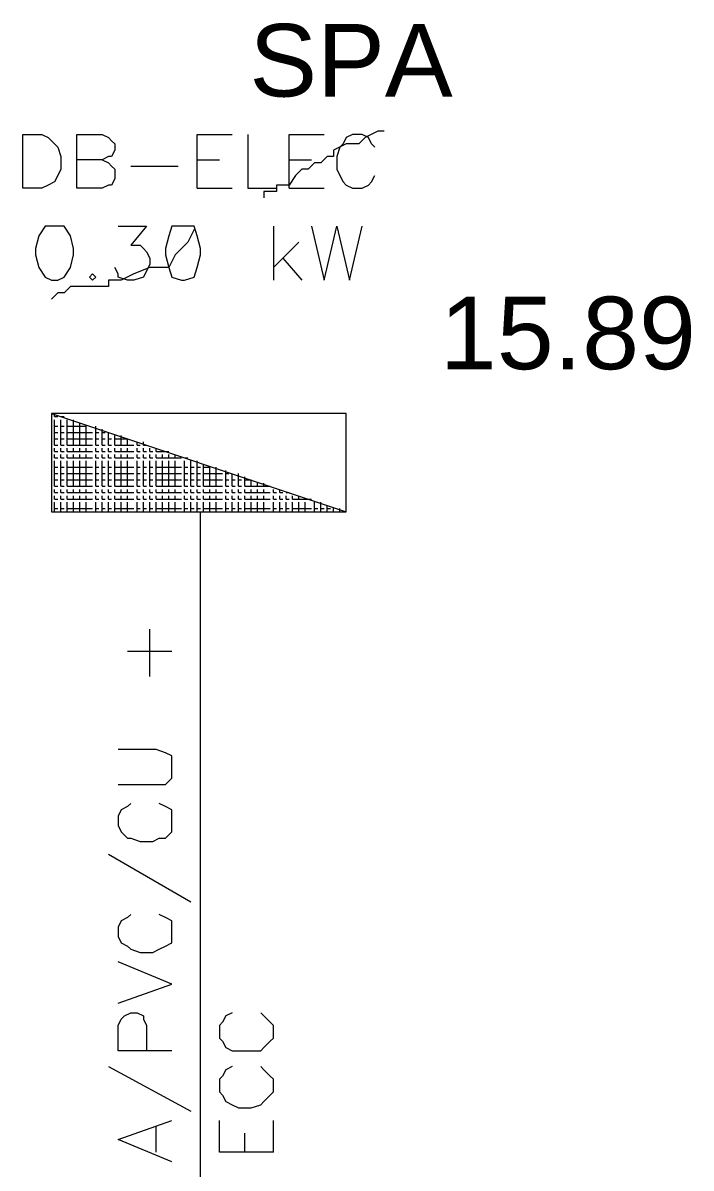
# Model space of a CAD drawing. Header units: inches. Extents: x 0.2 to 10.8, y 0.5 to 8.
# Drawn here: x 2.307 to 2.658, y 4.962 to 5.564 of the extents above; entities that cross this region are included whole.
import ezdxf

# ---------------------------------------------------------------- set-up
doc = ezdxf.new("R2010")
doc.units = ezdxf.units.IN
doc.header["$MEASUREMENT"] = 0
doc.layers.add('PDF_Geometry', color=7, linetype='Continuous')
doc.layers.add('PDF_Text', color=1, linetype='Continuous')
doc.styles.add('PDF Microsoft Sans Serif', font='micross.ttf')

msp = doc.modelspace()

# ---------------------------------------------------------------- linework, layer by layer
at = {"layer": 'PDF_Geometry', "lineweight": 13}
for points in [[(2.30667, 5.47667), (2.30667, 5.505), (2.31667, 5.505), (2.32, 5.50333), (2.32333, 5.5), (2.325, 5.49833), (2.32667, 5.49333), (2.32667, 5.48667), (2.325, 5.48333), (2.32333, 5.48), (2.32, 5.47833), (2.31667, 5.47667), (2.30667, 5.47667)], [(2.34833, 5.49167), (2.35167, 5.49), (2.35333, 5.48833), (2.355, 5.48667), (2.355, 5.48167), (2.35333, 5.47833), (2.35167, 5.47833), (2.34833, 5.47667), (2.335, 5.47667), (2.335, 5.505), (2.34833, 5.505), (2.35167, 5.50333), (2.35333, 5.50167), (2.355, 5.5), (2.355, 5.49667), (2.35333, 5.49333), (2.35167, 5.49333), (2.34833, 5.49167), (2.335, 5.49167)], [(2.39833, 5.47667), (2.39833, 5.505), (2.41667, 5.505)], [(2.425, 5.505), (2.425, 5.47667), (2.44, 5.47667)], [(2.44667, 5.47667), (2.44667, 5.505), (2.465, 5.505)], [(2.49167, 5.49833), (2.49, 5.5), (2.48833, 5.50333), (2.485, 5.505), (2.48, 5.505), (2.47667, 5.50333), (2.475, 5.5), (2.47333, 5.49833), (2.47167, 5.49333), (2.47167, 5.48667), (2.47333, 5.48333), (2.475, 5.48), (2.47667, 5.47833), (2.48, 5.47667), (2.485, 5.47667), (2.48833, 5.47833), (2.49, 5.48), (2.49167, 5.48333)], [(2.39833, 5.49167), (2.41, 5.49167)], [(2.44667, 5.49167), (2.45833, 5.49167)], [(2.36333, 5.48833), (2.38833, 5.48833)], [(2.39833, 5.47667), (2.41667, 5.47667)], [(2.44667, 5.47667), (2.465, 5.47667)], [(2.32167, 5.45667), (2.31833, 5.45667), (2.315, 5.45167), (2.31333, 5.445), (2.31333, 5.44167), (2.315, 5.435), (2.31833, 5.43), (2.32167, 5.42833), (2.325, 5.42833), (2.32833, 5.43), (2.33167, 5.435), (2.33333, 5.44167), (2.33333, 5.445), (2.33167, 5.45167), (2.32833, 5.45667), (2.325, 5.45667), (2.32167, 5.45667)], [(2.35667, 5.45667), (2.37167, 5.45667), (2.36333, 5.44667), (2.36833, 5.44667), (2.37, 5.445), (2.37167, 5.44333), (2.37333, 5.44), (2.37333, 5.43667), (2.37167, 5.43333), (2.37, 5.43), (2.365, 5.42833), (2.36167, 5.42833), (2.35667, 5.43), (2.35667, 5.43167), (2.355, 5.435)], [(2.39, 5.45667), (2.385, 5.45667), (2.38333, 5.45167), (2.38167, 5.445), (2.38167, 5.44167), (2.38333, 5.435), (2.385, 5.43), (2.39, 5.42833), (2.39167, 5.42833), (2.39667, 5.43), (2.39833, 5.435), (2.4, 5.44167), (2.4, 5.445), (2.39833, 5.45167), (2.39667, 5.45667), (2.39167, 5.45667), (2.39, 5.45667)], [(2.43833, 5.45667), (2.43833, 5.42833)], [(2.45833, 5.45667), (2.465, 5.42833), (2.47167, 5.45667), (2.47833, 5.42833), (2.485, 5.45667)], [(2.45167, 5.44833), (2.43833, 5.435)], [(2.44333, 5.44), (2.45333, 5.42833)], [(2.34333, 5.43167), (2.34167, 5.43), (2.34333, 5.42833), (2.345, 5.43), (2.34333, 5.43167)], [(2.32167, 5.35833), (2.47667, 5.30667), (2.47667, 5.35833), (2.32167, 5.35833), (2.32167, 5.30667), (2.47667, 5.30667)], [(2.32333, 5.35667), (2.32333, 5.35833)], [(2.32333, 5.35667), (2.325, 5.35667)], [(2.32333, 5.35167), (2.32333, 5.355)], [(2.32333, 5.34833), (2.32333, 5.35167)], [(2.32333, 5.35167), (2.325, 5.35167)], [(2.32667, 5.35667), (2.32833, 5.35667)], [(2.32667, 5.35667), (2.32833, 5.35667)], [(2.32667, 5.35167), (2.32667, 5.355)], [(2.32667, 5.34833), (2.32667, 5.35167)], [(2.32667, 5.35167), (2.32833, 5.35167)], [(2.33, 5.35167), (2.33, 5.355)], [(2.33, 5.34833), (2.33, 5.35167)], [(2.33, 5.35167), (2.33333, 5.35167)], [(2.33333, 5.35167), (2.33333, 5.355)], [(2.33333, 5.34833), (2.33333, 5.35167)], [(2.33333, 5.35167), (2.33667, 5.35167)], [(2.33667, 5.35167), (2.33667, 5.35333)], [(2.33667, 5.34833), (2.33667, 5.35167)], [(2.33667, 5.35167), (2.34, 5.35167)], [(2.34, 5.34833), (2.34, 5.35167)], [(2.345, 5.34833), (2.345, 5.35167)], [(2.32333, 5.345), (2.32333, 5.34833)], [(2.32333, 5.34833), (2.325, 5.34833)], [(2.32333, 5.34167), (2.32333, 5.345)], [(2.32333, 5.345), (2.325, 5.345)], [(2.32667, 5.345), (2.32667, 5.34833)], [(2.32667, 5.34833), (2.32833, 5.34833)], [(2.32667, 5.34167), (2.32667, 5.345)], [(2.32667, 5.345), (2.32833, 5.345)], [(2.33, 5.345), (2.33, 5.34833)], [(2.33, 5.34833), (2.33333, 5.34833)], [(2.33, 5.34167), (2.33, 5.345)], [(2.33, 5.345), (2.33333, 5.345)], [(2.33333, 5.345), (2.33333, 5.34833)], [(2.33333, 5.34833), (2.33667, 5.34833)], [(2.33333, 5.34167), (2.33333, 5.345)], [(2.33333, 5.345), (2.33667, 5.345)], [(2.33667, 5.345), (2.33667, 5.34833)], [(2.33667, 5.34833), (2.34, 5.34833)], [(2.33667, 5.34167), (2.33667, 5.345)], [(2.33667, 5.345), (2.34, 5.345)], [(2.34, 5.345), (2.34, 5.34833)], [(2.34, 5.34833), (2.34333, 5.34833)], [(2.34, 5.34167), (2.34, 5.345)], [(2.34, 5.345), (2.34333, 5.345)], [(2.345, 5.345), (2.345, 5.34833)], [(2.345, 5.34833), (2.34667, 5.34833)], [(2.345, 5.34167), (2.345, 5.345)], [(2.345, 5.345), (2.34667, 5.345)], [(2.34833, 5.34833), (2.34833, 5.35)], [(2.34833, 5.345), (2.34833, 5.34833)], [(2.34833, 5.34833), (2.35, 5.34833)], [(2.34833, 5.34167), (2.34833, 5.345)], [(2.34833, 5.345), (2.35, 5.345)], [(2.35167, 5.345), (2.35167, 5.34833)], [(2.35167, 5.34167), (2.35167, 5.345)], [(2.35167, 5.345), (2.35333, 5.345)], [(2.355, 5.345), (2.355, 5.34667)], [(2.355, 5.34167), (2.355, 5.345)], [(2.355, 5.345), (2.35833, 5.345)], [(2.35833, 5.345), (2.35833, 5.34667)], [(2.35833, 5.34167), (2.35833, 5.345)], [(2.35833, 5.345), (2.36167, 5.345)], [(2.36167, 5.34167), (2.36167, 5.345)], [(2.32333, 5.34167), (2.325, 5.34167)], [(2.32333, 5.33833), (2.32333, 5.34)], [(2.32667, 5.34167), (2.32833, 5.34167)], [(2.32667, 5.33833), (2.32667, 5.34)], [(2.33, 5.34167), (2.33333, 5.34167)], [(2.33, 5.33833), (2.33, 5.34)], [(2.33333, 5.34167), (2.33667, 5.34167)], [(2.33333, 5.33833), (2.33333, 5.34)], [(2.33667, 5.34167), (2.34, 5.34167)], [(2.33667, 5.33833), (2.33667, 5.34)], [(2.34, 5.34167), (2.34333, 5.34167)], [(2.34, 5.33833), (2.34, 5.34)], [(2.345, 5.34167), (2.34667, 5.34167)], [(2.345, 5.33833), (2.345, 5.34)], [(2.34833, 5.34167), (2.35, 5.34167)], [(2.34833, 5.33833), (2.34833, 5.34)], [(2.35167, 5.34167), (2.35333, 5.34167)], [(2.35167, 5.33833), (2.35167, 5.34)], [(2.355, 5.34167), (2.35833, 5.34167)], [(2.355, 5.33833), (2.355, 5.34)], [(2.35833, 5.34167), (2.36167, 5.34167)], [(2.35833, 5.33833), (2.35833, 5.34)], [(2.36167, 5.34167), (2.365, 5.34167)], [(2.36167, 5.33833), (2.36167, 5.34)], [(2.36667, 5.34167), (2.36667, 5.34333)], [(2.36667, 5.34167), (2.36833, 5.34167)], [(2.36667, 5.33833), (2.36667, 5.34)], [(2.37, 5.34167), (2.37, 5.34333)], [(2.37, 5.34167), (2.37167, 5.34167)], [(2.37, 5.33833), (2.37, 5.34)], [(2.37333, 5.33833), (2.37333, 5.34)], [(2.37667, 5.33833), (2.37667, 5.34)], [(2.32333, 5.33833), (2.325, 5.33833)], [(2.32333, 5.335), (2.32333, 5.33667)], [(2.32333, 5.335), (2.325, 5.335)], [(2.32333, 5.33), (2.32333, 5.33333)], [(2.32667, 5.33833), (2.32833, 5.33833)], [(2.32667, 5.335), (2.32667, 5.33667)], [(2.32667, 5.335), (2.32833, 5.335)], [(2.32667, 5.33), (2.32667, 5.33333)], [(2.33, 5.33833), (2.33333, 5.33833)], [(2.33, 5.335), (2.33, 5.33667)], [(2.33, 5.335), (2.33333, 5.335)], [(2.33, 5.33), (2.33, 5.33333)], [(2.33333, 5.33833), (2.33667, 5.33833)], [(2.33333, 5.335), (2.33333, 5.33667)], [(2.33333, 5.335), (2.33667, 5.335)], [(2.33333, 5.33), (2.33333, 5.33333)], [(2.33667, 5.33833), (2.34, 5.33833)], [(2.33667, 5.335), (2.33667, 5.33667)], [(2.33667, 5.335), (2.34, 5.335)], [(2.33667, 5.33), (2.33667, 5.33333)], [(2.34, 5.33833), (2.34333, 5.33833)], [(2.34, 5.335), (2.34, 5.33667)], [(2.34, 5.335), (2.34333, 5.335)], [(2.34, 5.33), (2.34, 5.33333)], [(2.345, 5.33833), (2.34667, 5.33833)], [(2.345, 5.335), (2.345, 5.33667)], [(2.345, 5.335), (2.34667, 5.335)], [(2.345, 5.33), (2.345, 5.33333)], [(2.34833, 5.33833), (2.35, 5.33833)], [(2.34833, 5.335), (2.34833, 5.33667)], [(2.34833, 5.335), (2.35, 5.335)], [(2.34833, 5.33), (2.34833, 5.33333)], [(2.35167, 5.33833), (2.35333, 5.33833)], [(2.35167, 5.335), (2.35167, 5.33667)], [(2.35167, 5.335), (2.35333, 5.335)], [(2.35167, 5.33), (2.35167, 5.33333)], [(2.355, 5.33833), (2.35833, 5.33833)], [(2.355, 5.335), (2.355, 5.33667)], [(2.355, 5.335), (2.35833, 5.335)], [(2.355, 5.33), (2.355, 5.33333)], [(2.35833, 5.33833), (2.36167, 5.33833)], [(2.35833, 5.335), (2.35833, 5.33667)], [(2.35833, 5.335), (2.36167, 5.335)], [(2.35833, 5.33), (2.35833, 5.33333)], [(2.36167, 5.33833), (2.365, 5.33833)], [(2.36167, 5.335), (2.36167, 5.33667)], [(2.36167, 5.335), (2.365, 5.335)], [(2.36167, 5.33), (2.36167, 5.33333)], [(2.36667, 5.33833), (2.36833, 5.33833)], [(2.36667, 5.335), (2.36667, 5.33667)], [(2.36667, 5.335), (2.36833, 5.335)], [(2.36667, 5.33), (2.36667, 5.33333)], [(2.37, 5.33833), (2.37167, 5.33833)], [(2.37, 5.335), (2.37, 5.33667)], [(2.37, 5.335), (2.37167, 5.335)], [(2.37, 5.33), (2.37, 5.33333)], [(2.37333, 5.33833), (2.375, 5.33833)], [(2.37333, 5.335), (2.37333, 5.33667)], [(2.37333, 5.335), (2.375, 5.335)], [(2.37333, 5.33), (2.37333, 5.33333)], [(2.37667, 5.33833), (2.38, 5.33833)], [(2.37667, 5.335), (2.37667, 5.33667)], [(2.37667, 5.335), (2.38, 5.335)], [(2.37667, 5.33), (2.37667, 5.33333)], [(2.38, 5.33833), (2.38167, 5.33833)], [(2.38, 5.33833), (2.38333, 5.33833)], [(2.38, 5.335), (2.38, 5.33667)], [(2.38, 5.335), (2.38333, 5.335)], [(2.38, 5.33), (2.38, 5.33333)], [(2.38333, 5.335), (2.38333, 5.33667)], [(2.38333, 5.335), (2.38667, 5.335)], [(2.38333, 5.33), (2.38333, 5.33333)], [(2.38667, 5.335), (2.38667, 5.33667)], [(2.38667, 5.335), (2.39, 5.335)], [(2.38667, 5.33), (2.38667, 5.33333)], [(2.39167, 5.335), (2.39333, 5.335)], [(2.39167, 5.335), (2.39333, 5.335)], [(2.39167, 5.33), (2.39167, 5.33333)], [(2.395, 5.33), (2.395, 5.33333)], [(2.39833, 5.33), (2.39833, 5.33333)], [(2.32333, 5.32667), (2.32333, 5.33)], [(2.32333, 5.33), (2.325, 5.33)], [(2.32667, 5.32667), (2.32667, 5.33)], [(2.32667, 5.33), (2.32833, 5.33)], [(2.33, 5.32667), (2.33, 5.33)], [(2.33, 5.33), (2.33333, 5.33)], [(2.33333, 5.32667), (2.33333, 5.33)], [(2.33333, 5.33), (2.33667, 5.33)], [(2.33667, 5.32667), (2.33667, 5.33)], [(2.33667, 5.33), (2.34, 5.33)], [(2.34, 5.32667), (2.34, 5.33)], [(2.34, 5.33), (2.34333, 5.33)], [(2.345, 5.32667), (2.345, 5.33)], [(2.345, 5.33), (2.34667, 5.33)], [(2.34833, 5.32667), (2.34833, 5.33)], [(2.34833, 5.33), (2.35, 5.33)], [(2.35167, 5.32667), (2.35167, 5.33)], [(2.35167, 5.33), (2.35333, 5.33)], [(2.355, 5.32667), (2.355, 5.33)], [(2.355, 5.33), (2.35833, 5.33)], [(2.35833, 5.32667), (2.35833, 5.33)], [(2.35833, 5.33), (2.36167, 5.33)], [(2.36167, 5.32667), (2.36167, 5.33)], [(2.36167, 5.33), (2.365, 5.33)], [(2.36667, 5.32667), (2.36667, 5.33)], [(2.36667, 5.33), (2.36833, 5.33)], [(2.37, 5.32667), (2.37, 5.33)], [(2.37, 5.33), (2.37167, 5.33)], [(2.37333, 5.32667), (2.37333, 5.33)], [(2.37333, 5.33), (2.375, 5.33)], [(2.37667, 5.32667), (2.37667, 5.33)], [(2.37667, 5.33), (2.38, 5.33)], [(2.38, 5.32667), (2.38, 5.33)], [(2.38, 5.33), (2.38333, 5.33)], [(2.38333, 5.32667), (2.38333, 5.33)], [(2.38333, 5.33), (2.38667, 5.33)], [(2.38667, 5.32667), (2.38667, 5.33)], [(2.38667, 5.33), (2.39, 5.33)], [(2.39167, 5.32667), (2.39167, 5.33)], [(2.39167, 5.33), (2.39333, 5.33)], [(2.395, 5.32667), (2.395, 5.33)], [(2.395, 5.33), (2.39667, 5.33)], [(2.39833, 5.32667), (2.39833, 5.33)], [(2.39833, 5.33), (2.4, 5.33)], [(2.40167, 5.33), (2.40167, 5.33167)], [(2.40167, 5.32667), (2.40167, 5.33)], [(2.40167, 5.33), (2.405, 5.33)], [(2.405, 5.32667), (2.405, 5.33)], [(2.40833, 5.32667), (2.40833, 5.33)], [(2.41333, 5.32667), (2.41333, 5.32833)], [(2.32333, 5.32333), (2.32333, 5.32667)], [(2.32333, 5.32667), (2.325, 5.32667)], [(2.32333, 5.32), (2.32333, 5.32333)], [(2.32333, 5.32333), (2.325, 5.32333)], [(2.32667, 5.32333), (2.32667, 5.32667)], [(2.32667, 5.32667), (2.32833, 5.32667)], [(2.32667, 5.32), (2.32667, 5.32333)], [(2.32667, 5.32333), (2.32833, 5.32333)], [(2.33, 5.32333), (2.33, 5.32667)], [(2.33, 5.32667), (2.33333, 5.32667)], [(2.33, 5.32), (2.33, 5.32333)], [(2.33, 5.32333), (2.33333, 5.32333)], [(2.33333, 5.32333), (2.33333, 5.32667)], [(2.33333, 5.32667), (2.33667, 5.32667)], [(2.33333, 5.32), (2.33333, 5.32333)], [(2.33333, 5.32333), (2.33667, 5.32333)], [(2.33667, 5.32333), (2.33667, 5.32667)], [(2.33667, 5.32667), (2.34, 5.32667)], [(2.33667, 5.32), (2.33667, 5.32333)], [(2.33667, 5.32333), (2.34, 5.32333)], [(2.34, 5.32333), (2.34, 5.32667)], [(2.34, 5.32667), (2.34333, 5.32667)], [(2.34, 5.32), (2.34, 5.32333)], [(2.34, 5.32333), (2.34333, 5.32333)], [(2.345, 5.32333), (2.345, 5.32667)], [(2.345, 5.32667), (2.34667, 5.32667)], [(2.345, 5.32), (2.345, 5.32333)], [(2.345, 5.32333), (2.34667, 5.32333)], [(2.34833, 5.32333), (2.34833, 5.32667)], [(2.34833, 5.32667), (2.35, 5.32667)], [(2.34833, 5.32), (2.34833, 5.32333)], [(2.34833, 5.32333), (2.35, 5.32333)], [(2.35167, 5.32333), (2.35167, 5.32667)], [(2.35167, 5.32667), (2.35333, 5.32667)], [(2.35167, 5.32), (2.35167, 5.32333)], [(2.35167, 5.32333), (2.35333, 5.32333)], [(2.355, 5.32333), (2.355, 5.32667)], [(2.355, 5.32667), (2.35833, 5.32667)], [(2.355, 5.32), (2.355, 5.32333)], [(2.355, 5.32333), (2.35833, 5.32333)], [(2.35833, 5.32333), (2.35833, 5.32667)], [(2.35833, 5.32667), (2.36167, 5.32667)], [(2.35833, 5.32), (2.35833, 5.32333)], [(2.35833, 5.32333), (2.36167, 5.32333)], [(2.36167, 5.32333), (2.36167, 5.32667)], [(2.36167, 5.32667), (2.365, 5.32667)], [(2.36167, 5.32), (2.36167, 5.32333)], [(2.36167, 5.32333), (2.365, 5.32333)], [(2.36667, 5.32333), (2.36667, 5.32667)], [(2.36667, 5.32667), (2.36833, 5.32667)], [(2.36667, 5.32), (2.36667, 5.32333)], [(2.36667, 5.32333), (2.36833, 5.32333)], [(2.37, 5.32333), (2.37, 5.32667)], [(2.37, 5.32667), (2.37167, 5.32667)], [(2.37, 5.32), (2.37, 5.32333)], [(2.37, 5.32333), (2.37167, 5.32333)], [(2.37333, 5.32333), (2.37333, 5.32667)], [(2.37333, 5.32667), (2.375, 5.32667)], [(2.37333, 5.32), (2.37333, 5.32333)], [(2.37333, 5.32333), (2.375, 5.32333)], [(2.37667, 5.32333), (2.37667, 5.32667)], [(2.37667, 5.32667), (2.38, 5.32667)], [(2.37667, 5.32), (2.37667, 5.32333)], [(2.37667, 5.32333), (2.38, 5.32333)], [(2.38, 5.32333), (2.38, 5.32667)], [(2.38, 5.32667), (2.38333, 5.32667)], [(2.38, 5.32), (2.38, 5.32333)], [(2.38, 5.32333), (2.38333, 5.32333)], [(2.38333, 5.32333), (2.38333, 5.32667)], [(2.38333, 5.32667), (2.38667, 5.32667)], [(2.38333, 5.32), (2.38333, 5.32333)], [(2.38333, 5.32333), (2.38667, 5.32333)], [(2.38667, 5.32333), (2.38667, 5.32667)], [(2.38667, 5.32667), (2.39, 5.32667)], [(2.38667, 5.32), (2.38667, 5.32333)], [(2.38667, 5.32333), (2.39, 5.32333)], [(2.39167, 5.32333), (2.39167, 5.32667)], [(2.39167, 5.32667), (2.39333, 5.32667)], [(2.39167, 5.32), (2.39167, 5.32333)], [(2.39167, 5.32333), (2.39333, 5.32333)], [(2.395, 5.32333), (2.395, 5.32667)], [(2.395, 5.32667), (2.39667, 5.32667)], [(2.395, 5.32), (2.395, 5.32333)], [(2.395, 5.32333), (2.39667, 5.32333)], [(2.39833, 5.32333), (2.39833, 5.32667)], [(2.39833, 5.32667), (2.4, 5.32667)], [(2.39833, 5.32), (2.39833, 5.32333)], [(2.39833, 5.32333), (2.4, 5.32333)], [(2.40167, 5.32333), (2.40167, 5.32667)], [(2.40167, 5.32667), (2.405, 5.32667)], [(2.40167, 5.32), (2.40167, 5.32333)], [(2.40167, 5.32333), (2.405, 5.32333)], [(2.405, 5.32333), (2.405, 5.32667)], [(2.405, 5.32667), (2.40833, 5.32667)], [(2.405, 5.32), (2.405, 5.32333)], [(2.405, 5.32333), (2.40833, 5.32333)], [(2.40833, 5.32333), (2.40833, 5.32667)], [(2.40833, 5.32667), (2.41167, 5.32667)], [(2.40833, 5.32), (2.40833, 5.32333)], [(2.40833, 5.32333), (2.41167, 5.32333)], [(2.41333, 5.32333), (2.41333, 5.32667)], [(2.41333, 5.32667), (2.415, 5.32667)], [(2.41333, 5.32), (2.41333, 5.32333)], [(2.41333, 5.32333), (2.415, 5.32333)], [(2.41667, 5.32333), (2.41667, 5.32667)], [(2.41667, 5.32), (2.41667, 5.32333)], [(2.41667, 5.32333), (2.41833, 5.32333)], [(2.42, 5.32333), (2.42, 5.32667)], [(2.42, 5.32), (2.42, 5.32333)], [(2.42, 5.32333), (2.42167, 5.32333)], [(2.42333, 5.32333), (2.42333, 5.325)], [(2.42333, 5.32), (2.42333, 5.32333)], [(2.42333, 5.32333), (2.42667, 5.32333)], [(2.42667, 5.32), (2.42667, 5.32333)], [(2.43, 5.32), (2.43, 5.32167)], [(2.43333, 5.32), (2.43333, 5.32167)], [(2.32333, 5.32), (2.325, 5.32)], [(2.32333, 5.31667), (2.32333, 5.31833)], [(2.32333, 5.31667), (2.325, 5.31667)], [(2.32333, 5.31333), (2.32333, 5.315)], [(2.32667, 5.32), (2.32833, 5.32)], [(2.32667, 5.31667), (2.32667, 5.31833)], [(2.32667, 5.31667), (2.32833, 5.31667)], [(2.32667, 5.31333), (2.32667, 5.315)], [(2.33, 5.32), (2.33333, 5.32)], [(2.33, 5.31667), (2.33, 5.31833)], [(2.33, 5.31667), (2.33333, 5.31667)], [(2.33, 5.31333), (2.33, 5.315)], [(2.33333, 5.32), (2.33667, 5.32)], [(2.33333, 5.31667), (2.33333, 5.31833)], [(2.33333, 5.31667), (2.33667, 5.31667)], [(2.33333, 5.31333), (2.33333, 5.315)], [(2.33667, 5.32), (2.34, 5.32)], [(2.33667, 5.31667), (2.33667, 5.31833)], [(2.33667, 5.31667), (2.34, 5.31667)], [(2.33667, 5.31333), (2.33667, 5.315)], [(2.34, 5.32), (2.34333, 5.32)], [(2.34, 5.31667), (2.34, 5.31833)], [(2.34, 5.31667), (2.34333, 5.31667)], [(2.34, 5.31333), (2.34, 5.315)], [(2.345, 5.32), (2.34667, 5.32)], [(2.345, 5.31667), (2.345, 5.31833)], [(2.345, 5.31667), (2.34667, 5.31667)], [(2.345, 5.31333), (2.345, 5.315)], [(2.34833, 5.32), (2.35, 5.32)], [(2.34833, 5.31667), (2.34833, 5.31833)], [(2.34833, 5.31667), (2.35, 5.31667)], [(2.34833, 5.31333), (2.34833, 5.315)], [(2.35167, 5.32), (2.35333, 5.32)], [(2.35167, 5.31667), (2.35167, 5.31833)], [(2.35167, 5.31667), (2.35333, 5.31667)], [(2.35167, 5.31333), (2.35167, 5.315)], [(2.355, 5.32), (2.35833, 5.32)], [(2.355, 5.31667), (2.355, 5.31833)], [(2.355, 5.31667), (2.35833, 5.31667)], [(2.355, 5.31333), (2.355, 5.315)], [(2.35833, 5.32), (2.36167, 5.32)], [(2.35833, 5.31667), (2.35833, 5.31833)], [(2.35833, 5.31667), (2.36167, 5.31667)], [(2.35833, 5.31333), (2.35833, 5.315)], [(2.36167, 5.32), (2.365, 5.32)], [(2.36167, 5.31667), (2.36167, 5.31833)], [(2.36167, 5.31667), (2.365, 5.31667)], [(2.36167, 5.31333), (2.36167, 5.315)], [(2.36667, 5.32), (2.36833, 5.32)], [(2.36667, 5.31667), (2.36667, 5.31833)], [(2.36667, 5.31667), (2.36833, 5.31667)], [(2.36667, 5.31333), (2.36667, 5.315)], [(2.37, 5.32), (2.37167, 5.32)], [(2.37, 5.31667), (2.37, 5.31833)], [(2.37, 5.31667), (2.37167, 5.31667)], [(2.37, 5.31333), (2.37, 5.315)], [(2.37333, 5.32), (2.375, 5.32)], [(2.37333, 5.31667), (2.37333, 5.31833)], [(2.37333, 5.31667), (2.375, 5.31667)], [(2.37333, 5.31333), (2.37333, 5.315)], [(2.37667, 5.32), (2.38, 5.32)], [(2.37667, 5.31667), (2.37667, 5.31833)], [(2.37667, 5.31667), (2.38, 5.31667)], [(2.37667, 5.31333), (2.37667, 5.315)], [(2.38, 5.32), (2.38333, 5.32)], [(2.38, 5.31667), (2.38, 5.31833)], [(2.38, 5.31667), (2.38333, 5.31667)], [(2.38, 5.31333), (2.38, 5.315)], [(2.38333, 5.32), (2.38667, 5.32)], [(2.38333, 5.31667), (2.38333, 5.31833)], [(2.38333, 5.31667), (2.38667, 5.31667)], [(2.38333, 5.31333), (2.38333, 5.315)], [(2.38667, 5.32), (2.39, 5.32)], [(2.38667, 5.31667), (2.38667, 5.31833)], [(2.38667, 5.31667), (2.39, 5.31667)], [(2.38667, 5.31333), (2.38667, 5.315)], [(2.39167, 5.32), (2.39333, 5.32)], [(2.39167, 5.31667), (2.39167, 5.31833)], [(2.39167, 5.31667), (2.39333, 5.31667)], [(2.39167, 5.31333), (2.39167, 5.315)], [(2.395, 5.32), (2.39667, 5.32)], [(2.395, 5.31667), (2.395, 5.31833)], [(2.395, 5.31667), (2.39667, 5.31667)], [(2.395, 5.31333), (2.395, 5.315)], [(2.39833, 5.32), (2.4, 5.32)], [(2.39833, 5.31667), (2.39833, 5.31833)], [(2.39833, 5.31667), (2.4, 5.31667)], [(2.39833, 5.31333), (2.39833, 5.315)], [(2.40167, 5.32), (2.405, 5.32)], [(2.40167, 5.31667), (2.40167, 5.31833)], [(2.40167, 5.31667), (2.405, 5.31667)], [(2.40167, 5.31333), (2.40167, 5.315)], [(2.405, 5.32), (2.40833, 5.32)], [(2.405, 5.31667), (2.405, 5.31833)], [(2.405, 5.31667), (2.40833, 5.31667)], [(2.405, 5.31333), (2.405, 5.315)], [(2.40833, 5.32), (2.41167, 5.32)], [(2.40833, 5.31667), (2.40833, 5.31833)], [(2.40833, 5.31667), (2.41167, 5.31667)], [(2.40833, 5.31333), (2.40833, 5.315)], [(2.41333, 5.32), (2.415, 5.32)], [(2.41333, 5.31667), (2.41333, 5.31833)], [(2.41333, 5.31667), (2.415, 5.31667)], [(2.41333, 5.31333), (2.41333, 5.315)], [(2.41667, 5.32), (2.41833, 5.32)], [(2.41667, 5.31667), (2.41667, 5.31833)], [(2.41667, 5.31667), (2.41833, 5.31667)], [(2.41667, 5.31333), (2.41667, 5.315)], [(2.42, 5.32), (2.42167, 5.32)], [(2.42, 5.31667), (2.42, 5.31833)], [(2.42, 5.31667), (2.42167, 5.31667)], [(2.42, 5.31333), (2.42, 5.315)], [(2.42333, 5.32), (2.42667, 5.32)], [(2.42333, 5.31667), (2.42333, 5.31833)], [(2.42333, 5.31667), (2.42667, 5.31667)], [(2.42333, 5.31333), (2.42333, 5.315)], [(2.42667, 5.32), (2.43, 5.32)], [(2.42667, 5.31667), (2.42667, 5.31833)], [(2.42667, 5.31667), (2.43, 5.31667)], [(2.42667, 5.31333), (2.42667, 5.315)], [(2.43, 5.32), (2.43333, 5.32)], [(2.43, 5.31667), (2.43, 5.31833)], [(2.43, 5.31667), (2.43333, 5.31667)], [(2.43, 5.31333), (2.43, 5.315)], [(2.43333, 5.32), (2.43667, 5.32)], [(2.43333, 5.31667), (2.43333, 5.31833)], [(2.43333, 5.31667), (2.43667, 5.31667)], [(2.43333, 5.31333), (2.43333, 5.315)], [(2.43833, 5.31667), (2.43833, 5.31833)], [(2.43833, 5.31667), (2.44, 5.31667)], [(2.43833, 5.31333), (2.43833, 5.315)], [(2.44167, 5.31667), (2.44167, 5.31833)], [(2.44167, 5.31667), (2.44333, 5.31667)], [(2.44167, 5.31333), (2.44167, 5.315)], [(2.445, 5.31667), (2.44667, 5.31667)], [(2.445, 5.31667), (2.44667, 5.31667)], [(2.445, 5.31333), (2.445, 5.315)], [(2.44833, 5.31333), (2.44833, 5.315)], [(2.45167, 5.31333), (2.45167, 5.315)], [(2.32333, 5.31333), (2.325, 5.31333)], [(2.32333, 5.30833), (2.32333, 5.31167)], [(2.32667, 5.31333), (2.32833, 5.31333)], [(2.32667, 5.30833), (2.32667, 5.31167)], [(2.33, 5.31333), (2.33333, 5.31333)], [(2.33, 5.30833), (2.33, 5.31167)], [(2.33333, 5.31333), (2.33667, 5.31333)], [(2.33333, 5.30833), (2.33333, 5.31167)], [(2.33667, 5.31333), (2.34, 5.31333)], [(2.33667, 5.30833), (2.33667, 5.31167)], [(2.34, 5.31333), (2.34333, 5.31333)], [(2.34, 5.30833), (2.34, 5.31167)], [(2.345, 5.31333), (2.34667, 5.31333)], [(2.345, 5.30833), (2.345, 5.31167)], [(2.34833, 5.31333), (2.35, 5.31333)], [(2.34833, 5.30833), (2.34833, 5.31167)], [(2.35167, 5.31333), (2.35333, 5.31333)], [(2.35167, 5.30833), (2.35167, 5.31167)], [(2.355, 5.31333), (2.35833, 5.31333)], [(2.355, 5.30833), (2.355, 5.31167)], [(2.35833, 5.31333), (2.36167, 5.31333)], [(2.35833, 5.30833), (2.35833, 5.31167)], [(2.36167, 5.31333), (2.365, 5.31333)], [(2.36167, 5.30833), (2.36167, 5.31167)], [(2.36667, 5.31333), (2.36833, 5.31333)], [(2.36667, 5.30833), (2.36667, 5.31167)], [(2.37, 5.31333), (2.37167, 5.31333)], [(2.37, 5.30833), (2.37, 5.31167)], [(2.37333, 5.31333), (2.375, 5.31333)], [(2.37333, 5.30833), (2.37333, 5.31167)], [(2.37667, 5.31333), (2.38, 5.31333)], [(2.37667, 5.30833), (2.37667, 5.31167)], [(2.38, 5.31333), (2.38333, 5.31333)], [(2.38, 5.30833), (2.38, 5.31167)], [(2.38333, 5.31333), (2.38667, 5.31333)], [(2.38333, 5.30833), (2.38333, 5.31167)], [(2.38667, 5.31333), (2.39, 5.31333)], [(2.38667, 5.30833), (2.38667, 5.31167)], [(2.39167, 5.31333), (2.39333, 5.31333)], [(2.39167, 5.30833), (2.39167, 5.31167)], [(2.395, 5.31333), (2.39667, 5.31333)], [(2.395, 5.30833), (2.395, 5.31167)], [(2.39833, 5.31333), (2.4, 5.31333)], [(2.39833, 5.30833), (2.39833, 5.31167)], [(2.40167, 5.31333), (2.405, 5.31333)], [(2.40167, 5.30833), (2.40167, 5.31167)], [(2.405, 5.31333), (2.40833, 5.31333)], [(2.405, 5.30833), (2.405, 5.31167)], [(2.40833, 5.31333), (2.41167, 5.31333)], [(2.40833, 5.30833), (2.40833, 5.31167)], [(2.41333, 5.31333), (2.415, 5.31333)], [(2.41333, 5.30833), (2.41333, 5.31167)], [(2.41667, 5.31333), (2.41833, 5.31333)], [(2.41667, 5.30833), (2.41667, 5.31167)], [(2.42, 5.31333), (2.42167, 5.31333)], [(2.42, 5.30833), (2.42, 5.31167)], [(2.42333, 5.31333), (2.42667, 5.31333)], [(2.42333, 5.30833), (2.42333, 5.31167)], [(2.42667, 5.31333), (2.43, 5.31333)], [(2.42667, 5.30833), (2.42667, 5.31167)], [(2.43, 5.31333), (2.43333, 5.31333)], [(2.43, 5.30833), (2.43, 5.31167)], [(2.43333, 5.31333), (2.43667, 5.31333)], [(2.43333, 5.30833), (2.43333, 5.31167)], [(2.43833, 5.31333), (2.44, 5.31333)], [(2.43833, 5.30833), (2.43833, 5.31167)], [(2.44167, 5.31333), (2.44333, 5.31333)], [(2.44167, 5.30833), (2.44167, 5.31167)], [(2.445, 5.31333), (2.44667, 5.31333)], [(2.445, 5.30833), (2.445, 5.31167)], [(2.44833, 5.31333), (2.45167, 5.31333)], [(2.44833, 5.30833), (2.44833, 5.31167)], [(2.45167, 5.31333), (2.455, 5.31333)], [(2.45167, 5.30833), (2.45167, 5.31167)], [(2.455, 5.31333), (2.45667, 5.31333)], [(2.455, 5.31333), (2.45833, 5.31333)], [(2.455, 5.30833), (2.455, 5.31167)], [(2.46, 5.30833), (2.46, 5.31167)], [(2.46333, 5.30833), (2.46333, 5.31167)], [(2.46667, 5.30833), (2.46667, 5.31)], [(2.32333, 5.30667), (2.32333, 5.30833)], [(2.32333, 5.30833), (2.325, 5.30833)], [(2.32667, 5.30667), (2.32667, 5.30833)], [(2.32667, 5.30833), (2.32833, 5.30833)], [(2.33, 5.30667), (2.33, 5.30833)], [(2.33, 5.30833), (2.33333, 5.30833)], [(2.33333, 5.30667), (2.33333, 5.30833)], [(2.33333, 5.30833), (2.33667, 5.30833)], [(2.33667, 5.30667), (2.33667, 5.30833)], [(2.33667, 5.30833), (2.34, 5.30833)], [(2.34, 5.30667), (2.34, 5.30833)], [(2.34, 5.30833), (2.34333, 5.30833)], [(2.345, 5.30667), (2.345, 5.30833)], [(2.345, 5.30833), (2.34667, 5.30833)], [(2.34833, 5.30667), (2.34833, 5.30833)], [(2.34833, 5.30833), (2.35, 5.30833)], [(2.35167, 5.30667), (2.35167, 5.30833)], [(2.35167, 5.30833), (2.35333, 5.30833)], [(2.355, 5.30667), (2.355, 5.30833)], [(2.355, 5.30833), (2.35833, 5.30833)], [(2.35833, 5.30667), (2.35833, 5.30833)], [(2.35833, 5.30833), (2.36167, 5.30833)], [(2.36167, 5.30667), (2.36167, 5.30833)], [(2.36167, 5.30833), (2.365, 5.30833)], [(2.36667, 5.30667), (2.36667, 5.30833)], [(2.36667, 5.30833), (2.36833, 5.30833)], [(2.37, 5.30667), (2.37, 5.30833)], [(2.37, 5.30833), (2.37167, 5.30833)], [(2.37333, 5.30667), (2.37333, 5.30833)], [(2.37333, 5.30833), (2.375, 5.30833)], [(2.37667, 5.30667), (2.37667, 5.30833)], [(2.37667, 5.30833), (2.38, 5.30833)], [(2.38, 5.30667), (2.38, 5.30833)], [(2.38, 5.30833), (2.38333, 5.30833)], [(2.38333, 5.30667), (2.38333, 5.30833)], [(2.38333, 5.30833), (2.38667, 5.30833)], [(2.38667, 5.30667), (2.38667, 5.30833)], [(2.38667, 5.30833), (2.39, 5.30833)], [(2.39167, 5.30667), (2.39167, 5.30833)], [(2.39167, 5.30833), (2.39333, 5.30833)], [(2.395, 5.30667), (2.395, 5.30833)], [(2.395, 5.30833), (2.39667, 5.30833)], [(2.39833, 5.30667), (2.39833, 5.30833)], [(2.39833, 5.30833), (2.4, 5.30833)], [(2.40167, 5.30667), (2.40167, 5.30833)], [(2.40167, 5.30833), (2.405, 5.30833)], [(2.405, 5.30667), (2.405, 5.30833)], [(2.405, 5.30833), (2.40833, 5.30833)], [(2.40833, 5.30667), (2.40833, 5.30833)], [(2.40833, 5.30833), (2.41167, 5.30833)], [(2.41333, 5.30667), (2.41333, 5.30833)], [(2.41333, 5.30833), (2.415, 5.30833)], [(2.41667, 5.30667), (2.41667, 5.30833)], [(2.41667, 5.30833), (2.41833, 5.30833)], [(2.42, 5.30667), (2.42, 5.30833)], [(2.42, 5.30833), (2.42167, 5.30833)], [(2.42333, 5.30667), (2.42333, 5.30833)], [(2.42333, 5.30833), (2.42667, 5.30833)], [(2.42667, 5.30667), (2.42667, 5.30833)], [(2.42667, 5.30833), (2.43, 5.30833)], [(2.43, 5.30667), (2.43, 5.30833)], [(2.43, 5.30833), (2.43333, 5.30833)], [(2.43333, 5.30667), (2.43333, 5.30833)], [(2.43333, 5.30833), (2.43667, 5.30833)], [(2.43833, 5.30667), (2.43833, 5.30833)], [(2.43833, 5.30833), (2.44, 5.30833)], [(2.44167, 5.30667), (2.44167, 5.30833)], [(2.44167, 5.30833), (2.44333, 5.30833)], [(2.445, 5.30667), (2.445, 5.30833)], [(2.445, 5.30833), (2.44667, 5.30833)], [(2.44833, 5.30667), (2.44833, 5.30833)], [(2.44833, 5.30833), (2.45167, 5.30833)], [(2.45167, 5.30667), (2.45167, 5.30833)], [(2.45167, 5.30833), (2.455, 5.30833)], [(2.455, 5.30667), (2.455, 5.30833)], [(2.455, 5.30833), (2.45833, 5.30833)], [(2.46, 5.30667), (2.46, 5.30833)], [(2.46, 5.30833), (2.46167, 5.30833)], [(2.46333, 5.30667), (2.46333, 5.30833)], [(2.46333, 5.30833), (2.465, 5.30833)], [(2.46667, 5.30667), (2.46667, 5.30833)], [(2.46667, 5.30833), (2.46833, 5.30833)], [(2.47, 5.30667), (2.47, 5.30833)], [(2.47333, 5.30667), (2.47333, 5.30833)], [(2.37333, 5.22), (2.37333, 5.245)], [(2.36167, 5.23333), (2.385, 5.23333)], [(2.35667, 5.16333), (2.37667, 5.16333), (2.38167, 5.16333), (2.385, 5.16667), (2.385, 5.17), (2.385, 5.17333), (2.385, 5.17833), (2.38167, 5.18), (2.37667, 5.18167), (2.35667, 5.18167)], [(2.36333, 5.15333), (2.36167, 5.15167), (2.35833, 5.15), (2.35667, 5.14667), (2.35667, 5.14167), (2.35833, 5.13833), (2.36167, 5.135), (2.36333, 5.135), (2.36833, 5.13333), (2.375, 5.13333), (2.37833, 5.135), (2.38167, 5.135), (2.385, 5.13833), (2.385, 5.14167), (2.385, 5.14667), (2.385, 5.15), (2.38167, 5.15167), (2.37833, 5.15333)], [(2.35167, 5.12667), (2.395, 5.10167)], [(2.36333, 5.095), (2.36167, 5.09333), (2.35833, 5.09167), (2.35667, 5.08833), (2.35667, 5.08333), (2.35833, 5.08), (2.36167, 5.07833), (2.36333, 5.07667), (2.36833, 5.075), (2.375, 5.075), (2.37833, 5.07667), (2.38167, 5.07833), (2.385, 5.08), (2.385, 5.08333), (2.385, 5.08833), (2.385, 5.09167), (2.38167, 5.09333), (2.37833, 5.095)], [(2.35667, 5.04833), (2.385, 5.05833), (2.35667, 5.07)], [(2.385, 5.02333), (2.35667, 5.02333), (2.35667, 5.03667), (2.35833, 5.04), (2.36, 5.04167), (2.36333, 5.04333), (2.36667, 5.04333), (2.37, 5.04167), (2.37, 5.04), (2.37167, 5.03667), (2.37167, 5.02333)], [(2.41667, 5.04333), (2.41333, 5.04167), (2.41167, 5.03833), (2.41, 5.03667), (2.41, 5.03), (2.41167, 5.02833), (2.41333, 5.025), (2.41667, 5.02333), (2.42, 5.02333), (2.42667, 5.02333), (2.43167, 5.02333), (2.43333, 5.025), (2.43667, 5.02833), (2.43833, 5.03), (2.43833, 5.03667), (2.43667, 5.03833), (2.43333, 5.04167), (2.43167, 5.04333)], [(2.35167, 5.015), (2.395, 4.99167)], [(2.41667, 5.015), (2.41333, 5.01333), (2.41167, 5.01), (2.41, 5.00833), (2.41, 5.00167), (2.41167, 5), (2.41333, 4.99667), (2.41667, 4.995), (2.42, 4.99333), (2.42667, 4.99333), (2.43167, 4.995), (2.43333, 4.99667), (2.43667, 5), (2.43833, 5.00167), (2.43833, 5.00833), (2.43667, 5.01), (2.43333, 5.01333), (2.43167, 5.015)], [(2.385, 4.965), (2.35667, 4.97667), (2.385, 4.98667)], [(2.43833, 4.97), (2.41, 4.97), (2.41, 4.98667)], [(2.43833, 4.97), (2.43833, 4.98667)], [(2.37667, 4.97), (2.37667, 4.98333)], [(2.42333, 4.97), (2.42333, 4.98)]]:
    msp.add_lwpolyline(points, dxfattribs=at)
at = {"layer": 'PDF_Geometry', "color": 1, "lineweight": 18}
for points in [[(2.49667, 5.50667), (2.49333, 5.50667), (2.48667, 5.50333), (2.48333, 5.5), (2.47667, 5.5), (2.47, 5.49667), (2.47, 5.49333), (2.46667, 5.49333), (2.46333, 5.49), (2.46, 5.49), (2.45667, 5.48667), (2.45333, 5.48667), (2.45, 5.48333), (2.44667, 5.47833), (2.44, 5.47833), (2.44, 5.475), (2.43667, 5.475), (2.43333, 5.475), (2.43333, 5.47167)], [(2.39667, 5.455), (2.39333, 5.44833), (2.38667, 5.44167), (2.38333, 5.435), (2.37667, 5.435), (2.37333, 5.435), (2.365, 5.43167), (2.35833, 5.42833), (2.355, 5.42833), (2.35167, 5.42833), (2.35167, 5.425), (2.345, 5.425), (2.33833, 5.425), (2.335, 5.425), (2.33167, 5.425), (2.32833, 5.42167), (2.325, 5.42167), (2.32167, 5.41833)]]:
    msp.add_lwpolyline(points, dxfattribs=at)
at = {"layer": 'PDF_Geometry', "lineweight": 9}
msp.add_lwpolyline([(2.4, 4.34333), (2.4, 5.30667)], dxfattribs=at)

# ---------------------------------------------------------------- texts
at = {"layer": 'PDF_Text', "char_height": 0.038116, "attachment_point": 7, "style": 'PDF Microsoft Sans Serif'}
for s, insert in [('\\W1.003063;SPA', (2.42573, 5.52435)), ('\\W1.010199;15.89', (2.5259, 5.38102))]:
    msp.add_mtext(s, dxfattribs=dict(at, insert=insert))

doc.saveas('drawing.dxf')
